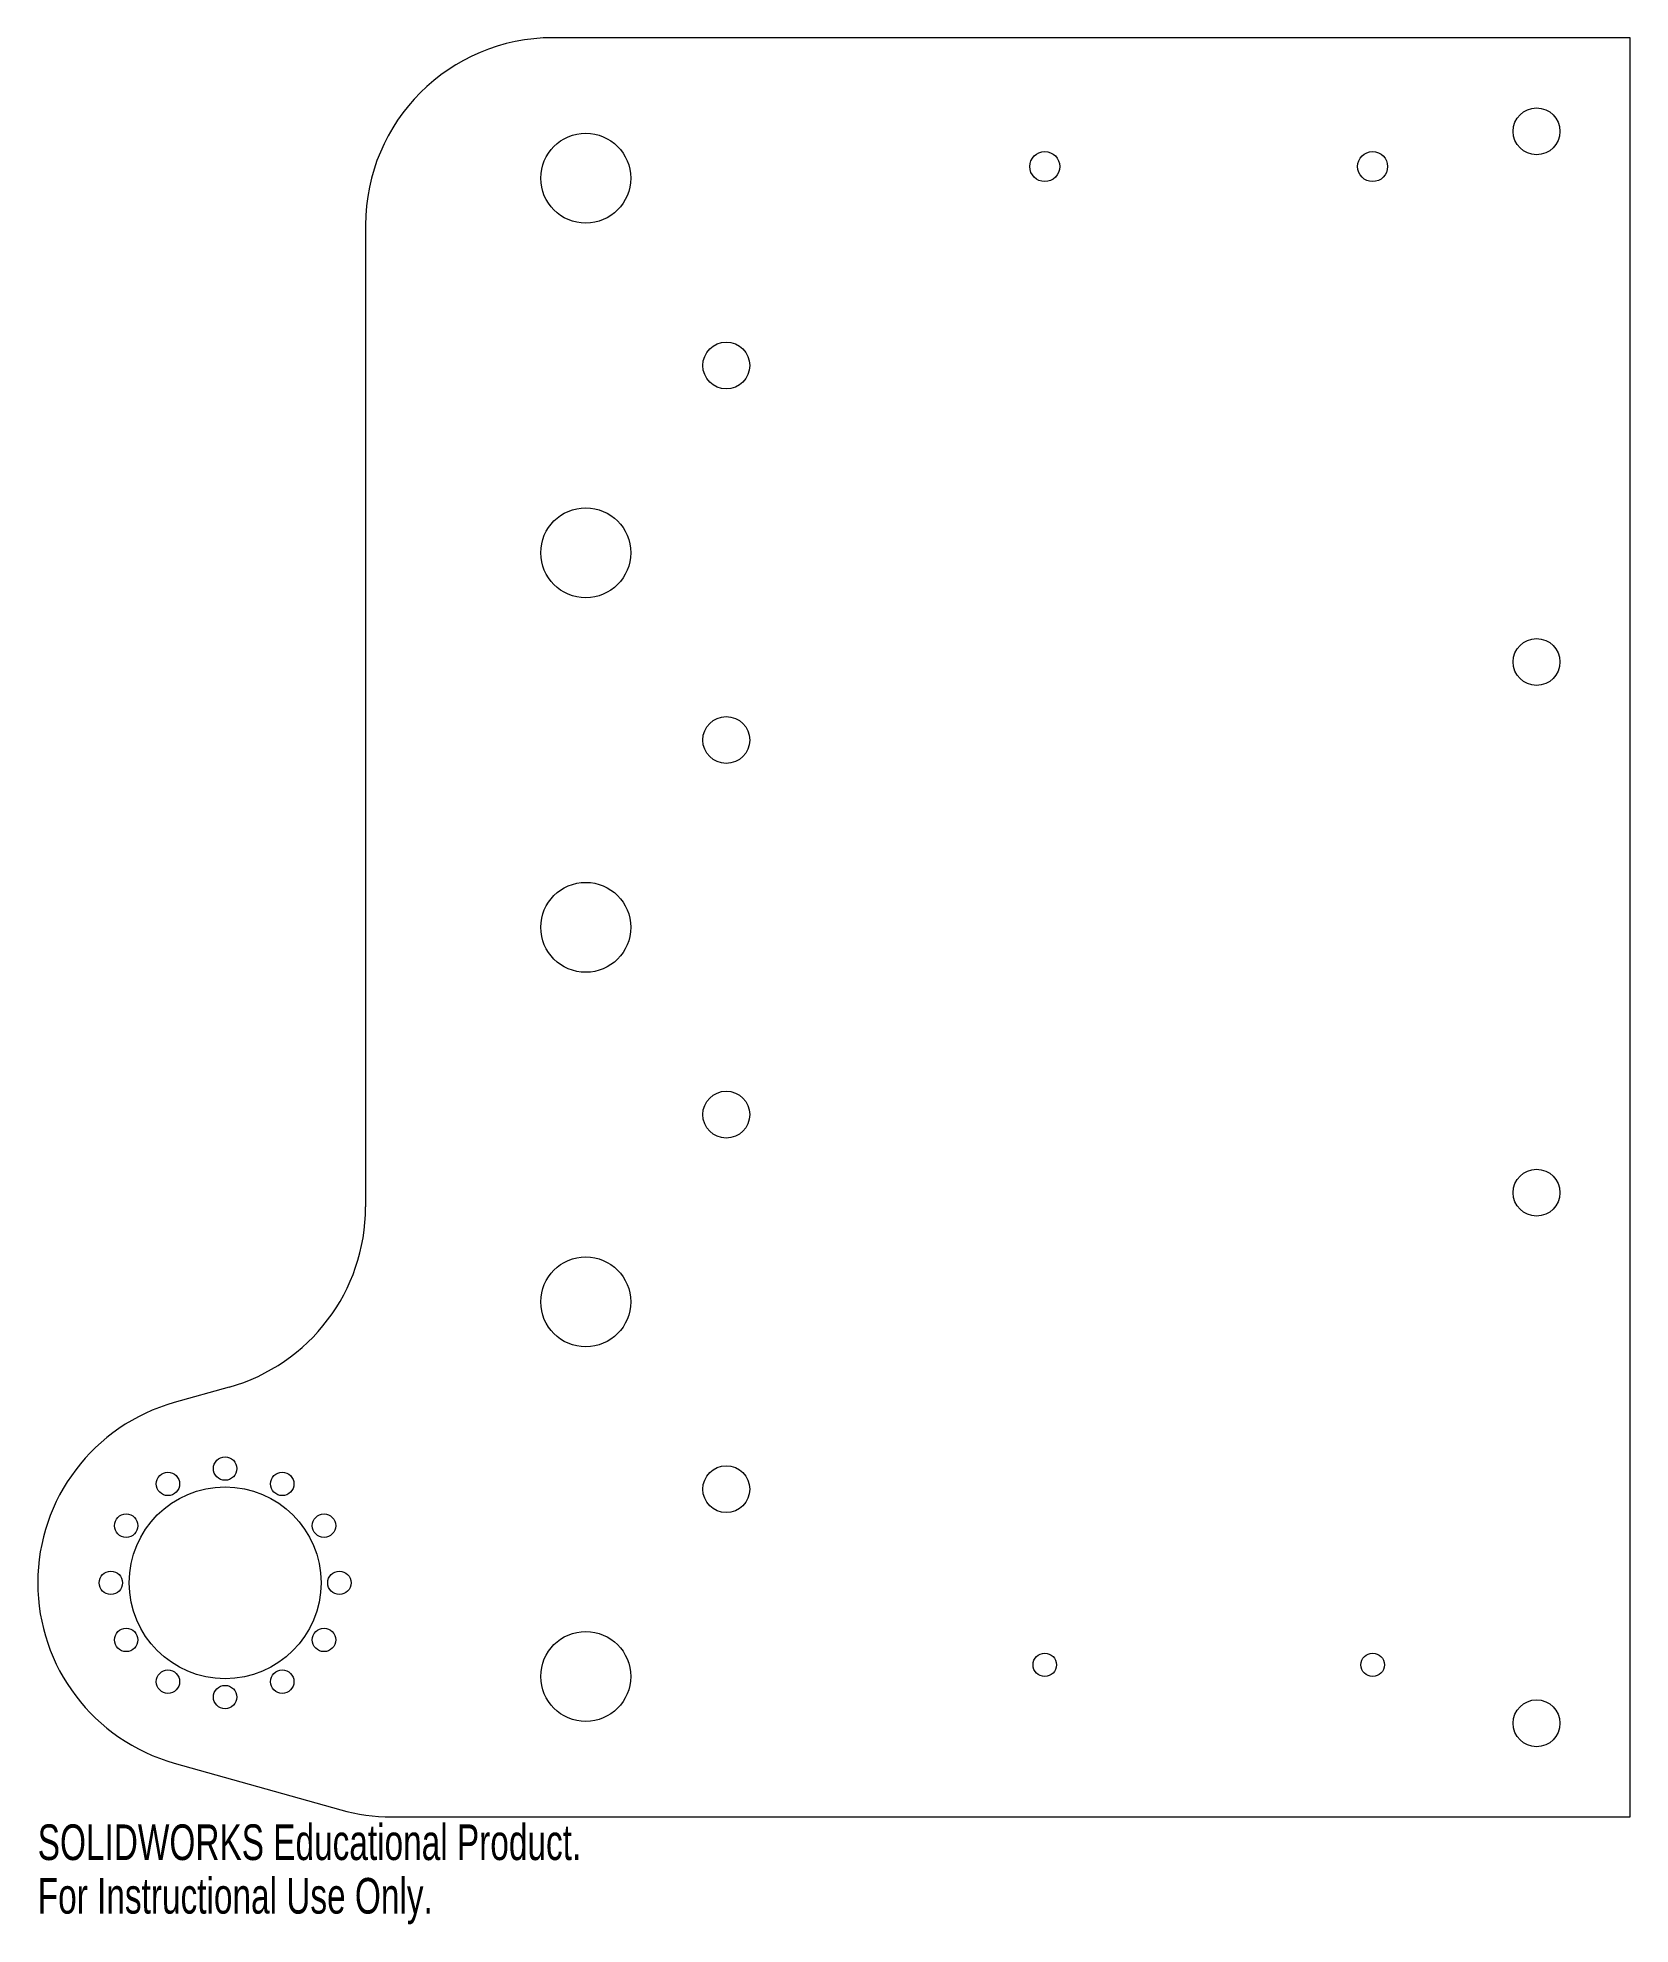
# Model space of a CAD drawing. Header units: inches. Extents: x -5.1 to 3.4, y -5.3 to 4.8.
import ezdxf

# ---------------------------------------------------------------- set-up
doc = ezdxf.new("R2010")
doc.units = ezdxf.units.IN
doc.header["$MEASUREMENT"] = 0
doc.styles.add('SLDTEXTSTYLE0', font='TXT', dxfattribs={"width": 0.7})

msp = doc.modelspace()

# ---------------------------------------------------------------- linework, layer by layer
at = {"color": 7, "linetype": 'Continuous', "lineweight": 15}
for p, q in [((3.375, 4.75), (-2.375, 4.75)), ((3.375, -4.75), (3.375, 4.75)), ((-3.375, 3.75), (-3.375, -1.493)), ((-4.104, -2.455), (-4.396, -2.537)), ((-4.396, -4.463), (-3.508, -4.713)), ((-3.237, -4.75), (3.375, -4.75))]:
    msp.add_line(p, q, dxfattribs=at)
for centre, radius in [((2.875, 4.25), 0.125), ((-2.2, 4), 0.24), ((0.25, 4.062), 0.08), ((2, 4.062), 0.08), ((-1.45, 3), 0.125), ((-2.2, 2), 0.24), ((2.875, 1.417), 0.125), ((-1.45, 1), 0.125), ((-2.2, 0), 0.24), ((-1.45, -1), 0.125), ((2.875, -1.417), 0.125), ((-2.2, -2), 0.24), ((-4.43, -2.972), 0.0625), ((-4.125, -2.89), 0.0625), ((-3.82, -2.972), 0.0625), ((-1.45, -3), 0.125), ((-4.125, -3.5), 0.512), ((-4.653, -3.195), 0.0625), ((-3.597, -3.195), 0.0625), ((-4.735, -3.5), 0.0625), ((-3.515, -3.5), 0.0625), ((-4.653, -3.805), 0.0625), ((-3.597, -3.805), 0.0625), ((-2.2, -4), 0.24), ((0.25, -3.938), 0.0625), ((2, -3.938), 0.0625), ((-4.43, -4.028), 0.0625), ((-3.82, -4.028), 0.0625), ((-4.125, -4.11), 0.0625), ((2.875, -4.25), 0.125)]:
    msp.add_circle(centre, radius, dxfattribs=at)
for centre, start, end in [((-2.375, 3.75), 90, 180), ((-4.375, -1.493), 285.7224, 0), ((-4.125, -3.5), 105.7224, 254.2776), ((-3.237, -3.75), 254.2776, 270)]:
    msp.add_arc(centre, 1, start, end, dxfattribs=at)

# ---------------------------------------------------------------- texts
at = {"color": 7, "linetype": 'Continuous', "char_height": 0.1903, "attachment_point": 1, "style": 'SLDTEXTSTYLE0'}
for s, insert in [('SOLIDWORKS Educational Product.', (-5.125, -4.79)), ('For Instructional Use Only.', (-5.125, -5.076))]:
    msp.add_mtext(s, dxfattribs=dict(at, insert=insert))

doc.saveas('drawing.dxf')
